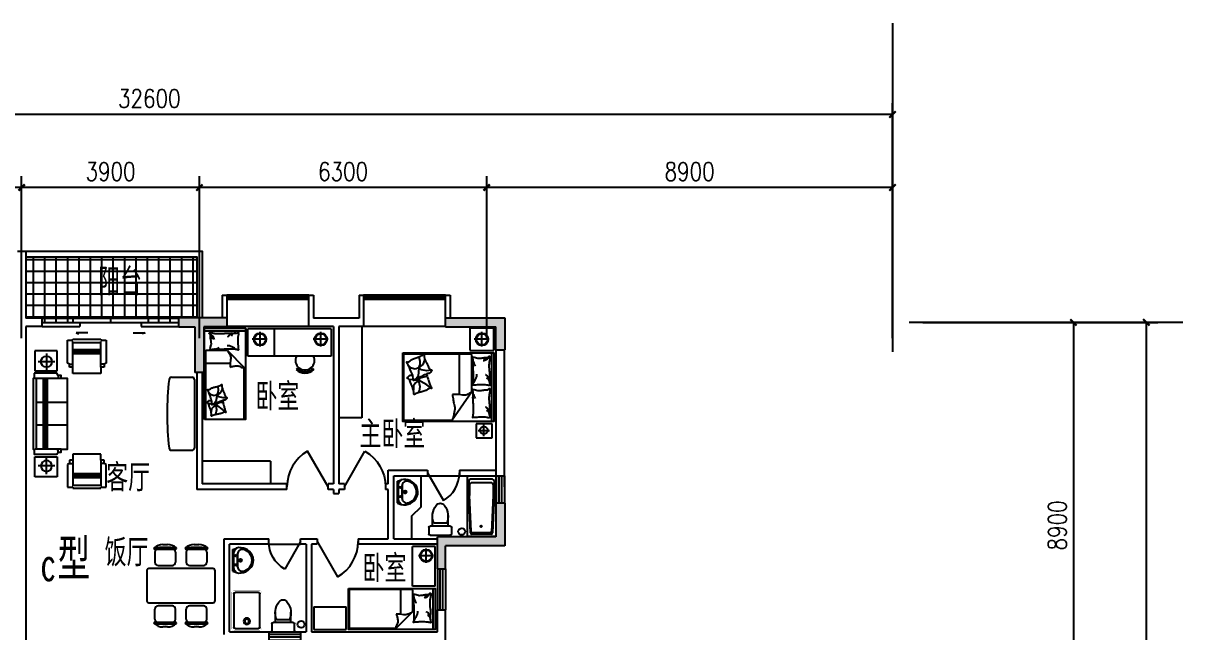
# Model space of a CAD drawing. Header units: millimetres. Extents: x 1386 to 52585, y 719 to 55091.
# Drawn here: x 27154 to 52585, y 41756 to 55091 of the extents above; entities that cross this region are included whole.
import ezdxf
from ezdxf.enums import TextEntityAlignment as Align

# ---------------------------------------------------------------- set-up
doc = ezdxf.new("R2010")
doc.units = ezdxf.units.MM
for name, color, linetype in [('AXIS', 3, 'Continuous'), ('COLUMN', 7, 'Continuous'), ('F', 12, 'Continuous'), ('JG', 6, 'Continuous'), ('K', 2, 'Continuous'), ('PUB_TEXT', 7, 'Continuous'), ('STAIR', 2, 'Continuous'), ('TOILET', 7, 'Continuous'), ('WALL', 4, 'Continuous'), ('WINDOW', 5, 'Continuous'), ('WINDOW_TEXT', 7, 'Continuous')]:
    doc.layers.add(name, color=color, linetype=linetype)
doc.styles.add('_HZTXT', font='txt.shx', dxfattribs={"width": 0.8, "bigfont": 'HZTXT.shx'})
doc.styles.add('_ROMANS', font='ROMANS', dxfattribs={"width": 0.8})
doc.styles.add('DIM_FONT', font='SIMPLEX.shx', dxfattribs={"width": 0.8})
doc.styles.add('SIMPLEX', font='SIMPLEX.SHX')
doc.styles.get("Standard").update_dxf_attribs({"font": 'arial.ttf'})
doc.dimstyles.new('AXIS200', dxfattribs={"dimscale": 2, "dimtxt": 300, "dimasz": 1, "dimexe": 250, "dimexo": 300, "dimgap": 150, "dimtad": 1, "dimdec": 0, "dimzin": 0, "dimdsep": 46, "dimtxsty": 'DIM_FONT', "dimblk": '_DIMX', "dimcen": 0, "dimse1": 1, "dimse2": 1, "dimclrt": 7, "dimadec": 0, "dimazin": 0, "dimtfac": 1, "dimtdec": 0, "dimtix": 1, "dimtmove": 2, "dimatfit": 3, "dimldrblk": '_DIMX', "dimfxl": 1, "dimtolj": 1, "dimtzin": 0, "dimarcsym": 0})

# ---------------------------------------------------------------- blocks, each defined once
blk = doc.blocks.new('_DIMX')
at = {"const_width": 50}
blk.add_lwpolyline([(-70, -70), (70, 70)], dxfattribs=at)
blk = doc.blocks.new('*D78')
at = {"layer": 'AXIS', "color": 0, "lineweight": -2, "transparency": 16777216}
for p, q in [((46885, 48536), (50435, 48536)), ((50185, 48535), (50185, 39637)), ((46885, 39636), (50435, 39636))]:
    blk.add_line(p, q, dxfattribs=at)
at = {"layer": 'DEFPOINTS', "color": 0, "transparency": 16777216}
for p in [(46585, 48536), (46585, 39636), (50185, 39636)]:
    blk.add_point(p, dxfattribs=at)
at = {"layer": 'AXIS', "color": 0, "lineweight": -2, "transparency": 16777216}
for p, rotation in [((50185, 48536), 90), ((50185, 39636), 270)]:
    blk.add_blockref('_DIMX', p, dxfattribs=dict(at, rotation=rotation))
at = {"layer": 'AXIS', "color": 7, "transparency": 16777216, "insert": (49835, 44086), "char_height": 400, "attachment_point": 5, "rotation": 90, "style": 'DIM_FONT'}
blk.add_mtext('\\A1;8900', dxfattribs=at)
blk = doc.blocks.new('*D79')
at = {"layer": 'AXIS', "color": 0, "lineweight": -2, "transparency": 16777216}
for p, q in [((46885, 48536), (52035, 48536)), ((51785, 48535), (51785, 15937)), ((46885, 15936), (52035, 15936))]:
    blk.add_line(p, q, dxfattribs=at)
at = {"layer": 'DEFPOINTS', "color": 0, "transparency": 16777216}
for p in [(46585, 48536), (46585, 15936), (51785, 15936)]:
    blk.add_point(p, dxfattribs=at)
at = {"layer": 'AXIS', "color": 0, "lineweight": -2, "transparency": 16777216}
for p, rotation in [((51785, 48536), 90), ((51785, 15936), 270)]:
    blk.add_blockref('_DIMX', p, dxfattribs=dict(at, rotation=rotation))
at = {"layer": 'AXIS', "color": 7, "transparency": 16777216, "insert": (51435, 32236), "char_height": 400, "attachment_point": 5, "rotation": 90, "style": 'DIM_FONT'}
blk.add_mtext('\\A1;32600', dxfattribs=at)
blk = doc.blocks.new('*D65')
at = {"layer": 'AXIS', "color": 0, "lineweight": -2, "transparency": 16777216}
for p, q in [((27119, 48191), (27119, 51741)), ((31019, 48191), (31019, 51741)), ((31018, 51491), (27120, 51491))]:
    blk.add_line(p, q, dxfattribs=at)
at = {"layer": 'DEFPOINTS', "color": 0, "transparency": 16777216}
for p in [(27119, 51491), (27119, 47891), (31019, 47891)]:
    blk.add_point(p, dxfattribs=at)
at = {"layer": 'AXIS', "color": 0, "lineweight": -2, "transparency": 16777216, "rotation": 180}
blk.add_blockref('_DIMX', (27119, 51491), dxfattribs=at)
at = {"layer": 'AXIS', "color": 0, "lineweight": -2, "transparency": 16777216}
blk.add_blockref('_DIMX', (31019, 51491), dxfattribs=at)
at = {"layer": 'AXIS', "color": 7, "transparency": 16777216, "insert": (29069, 51841), "char_height": 400, "attachment_point": 5, "style": 'DIM_FONT'}
blk.add_mtext('\\A1;3900', dxfattribs=at)
blk = doc.blocks.new('*D66')
at = {"layer": 'AXIS', "color": 0, "lineweight": -2, "transparency": 16777216}
for p, q in [((23219, 48191), (23219, 51741)), ((27119, 48191), (27119, 51741)), ((27118, 51491), (23220, 51491))]:
    blk.add_line(p, q, dxfattribs=at)
at = {"layer": 'DEFPOINTS', "color": 0, "transparency": 16777216}
for p in [(23219, 51491), (23219, 47891), (27119, 47891)]:
    blk.add_point(p, dxfattribs=at)
at = {"layer": 'AXIS', "color": 0, "lineweight": -2, "transparency": 16777216, "rotation": 180}
blk.add_blockref('_DIMX', (23219, 51491), dxfattribs=at)
at = {"layer": 'AXIS', "color": 0, "lineweight": -2, "transparency": 16777216}
blk.add_blockref('_DIMX', (27119, 51491), dxfattribs=at)
at = {"layer": 'AXIS', "color": 7, "transparency": 16777216, "insert": (25169, 51841), "char_height": 400, "attachment_point": 5, "style": 'DIM_FONT'}
blk.add_mtext('\\A1;3900', dxfattribs=at)
blk = doc.blocks.new('*D67')
at = {"layer": 'AXIS', "color": 0, "lineweight": -2, "transparency": 16777216}
for p, q in [((13619, 48191), (13619, 53341)), ((46219, 48191), (46219, 53341)), ((46218, 53091), (13620, 53091))]:
    blk.add_line(p, q, dxfattribs=at)
at = {"layer": 'DEFPOINTS', "color": 0, "transparency": 16777216}
for p in [(13619, 53091), (13619, 47891), (46219, 47891)]:
    blk.add_point(p, dxfattribs=at)
at = {"layer": 'AXIS', "color": 0, "lineweight": -2, "transparency": 16777216, "rotation": 180}
blk.add_blockref('_DIMX', (13619, 53091), dxfattribs=at)
at = {"layer": 'AXIS', "color": 0, "lineweight": -2, "transparency": 16777216}
blk.add_blockref('_DIMX', (46219, 53091), dxfattribs=at)
at = {"layer": 'AXIS', "color": 7, "transparency": 16777216, "insert": (29919, 53441), "char_height": 400, "attachment_point": 5, "style": 'DIM_FONT'}
blk.add_mtext('\\A1;32600', dxfattribs=at)
blk = doc.blocks.new('M_E24TTP')
at = {"layer": 'TOILET', "color": 7}
for p, q in [((-170, 200), (-170, 430)), ((-140, 260), (140, 260)), ((170, 200), (170, 430)), ((-250, 30), (-250, 170)), ((-220, 200), (220, 200)), ((220, 0), (-220, 0)), ((250, 170), (250, 30))]:
    blk.add_line(p, q, dxfattribs=at)
for centre, radius, start, end in [((227, 413), 398, 143.3619, 202.5495), ((0, 590), 110, 33.4509, 146.5491), ((-227, 413), 398, 337.4505, 36.6381), ((-220, 170), 30, 90, 180), ((-220, 30), 30, 180, 270), ((220, 170), 30, 0, 90), ((220, 30), 30, 270, 0)]:
    blk.add_arc(centre, radius, start, end, dxfattribs=at)
at = {"style": 'DIM_FONT', "width": 0.8, "flags": 9}
for tag in ['XSIZE', 'YSIZE']:
    blk.add_attdef(tag, (0, 0), '', height=0.5, dxfattribs=at)
blk = doc.blocks.new('M_E10')
for p, q in [((-740, -70), (-740, -680)), ((-700, -30), (-302, -30)), ((-640, -90), (-640, -660)), ((-600, -50), (-300, -50)), ((-300, -50), (695, -96)), ((-298, -30), (724, -76)), ((730, -136), (730, -614)), ((760, -116), (760, -634)), ((-700, -720), (-302, -720)), ((-600, -700), (-300, -700)), ((695, -654), (-300, -700)), ((685, -654), (-300, -700)), ((724, -674), (-298, -720))]:
    blk.add_line(p, q)
at = {"const_width": 1.5}
for points in [[(-800, 0), (800, 0)], [(-800, -750), (-800, 0)], [(800, 0), (800, -750)], [(800, -750), (-800, -750)]]:
    blk.add_lwpolyline(points, dxfattribs=at)
for radius in [20, 16]:
    blk.add_circle((550, -386), radius)
for centre, start, end in [((-700, -70), 90, 180), ((-600, -90), 90, 180), ((-302, -70), 83.7966, 90), ((690, -136), 0, 83.3675), ((720, -116), 0, 83.7966), ((690, -614), 276.6325, 0), ((720, -634), 276.2034, 0), ((-700, -680), 180, 270), ((-600, -660), 180, 270), ((-302, -680), 270, 276.2034)]:
    blk.add_arc(centre, 40, start, end)
at = {"width": 0.8, "flags": 9}
for tag in ['XSIZE', 'YSIZE']:
    blk.add_attdef(tag, (0, 0), '', height=0.5, dxfattribs=at)
blk = doc.blocks.new('_WBLK')
for p, q in [((-0.5, 0.5), (0.5, 0.5)), ((0.5, 0.167), (-0.5, 0.167)), ((0.5, -0.167), (-0.5, -0.167)), ((-0.5, -0.5), (0.5, -0.5))]:
    blk.add_line(p, q)
at = {"layer": 'WINDOW_TEXT', "style": 'SIMPLEX', "flags": 9}
blk.add_attdef('A', text='', height=1, dxfattribs=at).set_placement((0, 1.5), align=Align.MIDDLE)
blk = doc.blocks.new('_DBLK')
blk.add_line((-0.5, 0), (0, -0.866))
blk.add_arc((-0.5, 0), 1, 300, 0)
at = {"style": 'SIMPLEX', "flags": 9}
blk.add_attdef('A', text='', height=1, dxfattribs=at).set_placement((0, 1.5), align=Align.MIDDLE)
blk = doc.blocks.new('M_E6')
for p, q in [((240, 0), (-240, 0)), ((-237, 0), (239, 0)), ((240, 0), (270, -79)), ((-213, -36), (-271, -91)), ((-240, 0), (-270, -79)), ((-179, -23), (181, -23)), ((141, -105), (-141, -105)), ((-141, -105), (141, -105)), ((217, -37), (274, -95))]:
    blk.add_line(p, q)
for centre, radius in [((-99, -65), 16.3), ((2, -172), 31.6), ((2, -172), 23), ((101, -65), 16.3)]:
    blk.add_circle(centre, radius)
for centre, radius, start, end in [((28, -152), 307, 166.1751, 244.7296), ((-141, -205), 100, 90, 190.5602), ((0, -179), 243, 190.5602, 349.4398), ((-179, -73), 50, 90, 133.181), ((-28, -152), 307, 297.0639, 13.8249), ((141, -205), 100, 349.4398, 90), ((181, -73), 50, 44.5607, 90), ((0, -201), 250, 245.8071, 296.4628), ((28, -152), 307, 266.589, 266.5936)]:
    blk.add_arc(centre, radius, start, end)
at = {"width": 0.8, "flags": 9}
for tag in ['XSIZE', 'YSIZE']:
    blk.add_attdef(tag, (0, 0), '', height=0.5, dxfattribs=at)
blk = doc.blocks.new('M_C25MYD')
for p, q in [((-569, 821), (-109, 821)), ((-389, 921), (-290, 921)), ((117, 821), (577, 821)), ((298, 921), (397, 921)), ((-564, 754), (-564, 529)), ((-114, 754), (-114, 529)), ((122, 754), (122, 529)), ((572, 754), (572, 529)), ((-746, 342), (-746, -308)), ((704, 392), (-696, 392)), ((-497, 461), (-182, 461)), ((190, 461), (505, 461)), ((754, -308), (754, 342)), ((-696, -358), (704, -358)), ((-564, -720), (-564, -495)), ((-182, -427), (-497, -427)), ((-114, -720), (-114, -495)), ((122, -720), (122, -495)), ((505, -427), (190, -427)), ((572, -720), (572, -495)), ((-109, -787), (-569, -787)), ((-290, -887), (-389, -887)), ((577, -787), (117, -787)), ((397, -887), (298, -887))]:
    blk.add_line(p, q)
for centre, radius, start, end in [((-579, 837), 10, 130.7265, 202.67), ((-569, 841), 20, 202.67, 270), ((-379, 606), 316, 91.7651, 130.7265), ((-339, -1857), 2713, 84.8023, 95.1977), ((-497, 754), 67.5, 90, 180), ((-300, 606), 316, 49.2735, 88.2349), ((-182, 754), 67.5, 0, 90), ((-109, 841), 20, 270, 337.33), ((-100, 837), 10, 337.33, 49.2735), ((108, 837), 10, 130.7265, 202.67), ((117, 841), 20, 202.67, 270), ((307, 606), 316, 91.7651, 130.7265), ((347, -1857), 2713, 84.8023, 95.1977), ((190, 754), 67.5, 90, 180), ((387, 606), 316, 49.2735, 88.2349), ((505, 754), 67.5, 0, 90), ((577, 841), 20, 270, 337.33), ((587, 837), 10, 337.33, 49.2735), ((-497, 529), 67.5, 180, 270), ((-182, 529), 67.5, 270, 0), ((190, 529), 67.5, 180, 270), ((505, 529), 67.5, 270, 0), ((-696, 342), 50, 90, 180), ((704, 342), 50, 0, 90), ((-696, -308), 50, 180, 270), ((-497, -495), 67.5, 90, 180), ((-182, -495), 67.5, 0, 90), ((190, -495), 67.5, 90, 180), ((505, -495), 67.5, 0, 90), ((704, -308), 50, 270, 0), ((-497, -720), 67.5, 180, 270), ((-182, -720), 67.5, 270, 0), ((190, -720), 67.5, 180, 270), ((505, -720), 67.5, 270, 0), ((-579, -803), 10, 157.33, 229.2735), ((-569, -807), 20, 90, 157.33), ((-379, -572), 316, 229.2735, 268.2349), ((-339, 1890), 2713, 264.8023, 275.1977), ((-300, -572), 316, 271.7651, 310.7265), ((-109, -807), 20, 22.67, 90), ((-100, -803), 10, 310.7265, 22.67), ((108, -803), 10, 157.33, 229.2735), ((117, -807), 20, 90, 157.33), ((307, -572), 316, 229.2735, 268.2349), ((347, 1890), 2713, 264.8023, 275.1977), ((387, -572), 316, 271.7651, 310.7265), ((577, -807), 20, 22.67, 90), ((587, -803), 10, 310.7265, 22.67)]:
    blk.add_arc(centre, radius, start, end)
at = {"width": 0.8, "flags": 9}
for tag in ['XSIZE', 'YSIZE']:
    blk.add_attdef(tag, (0, 0), '', height=0.5, dxfattribs=at)
blk = doc.blocks.new('M_E3')
for p, q in [((-275, -410), (-275, -50)), ((-255, -30), (255, -30)), ((275, -50), (275, -410)), ((255, -430), (-255, -430))]:
    blk.add_line(p, q)
at = {"const_width": 1.5}
for points in [[(-275, 0, 0.414214), (-305, -30, 0.414214)], [(305, -30, 0.414214), (275, 0, 0.414214)], [(-305, -430, 0.414214), (-275, -460, 0.414214)], [(275, -460, 0.414214), (305, -430, 0.414214)]]:
    blk.add_lwpolyline(points, format="xyb", dxfattribs=at)
for points in [[(-275, 0), (275, 0)], [(-305, -430), (-305, -30)], [(305, -30), (305, -430)], [(275, -460), (-275, -460)]]:
    blk.add_lwpolyline(points, dxfattribs=at)
for radius in [50, 32.5]:
    blk.add_circle((165, -230), radius)
for centre, start, end in [((-255, -50), 90, 180), ((255, -50), 0, 90), ((-255, -410), 180, 270), ((255, -410), 270, 0)]:
    blk.add_arc(centre, 20, start, end)
at = {"width": 0.8, "flags": 9}
for tag in ['XSIZE', 'YSIZE']:
    blk.add_attdef(tag, (0, 0), '', height=0.5, dxfattribs=at)
blk = doc.blocks.new('BED-MAID')
at = {"layer": 'JG'}
for p, q in [((-52, 0), (-52, -900)), ((-1888, -46), (-1888, -852)), ((-509, -26), (-1868, -26)), ((-761, -46), (-761, -564)), ((-489, -503), (-489, -46)), ((-489, -503), (-858, -872)), ((-1868, -872), (-858, -872))]:
    blk.add_line(p, q, dxfattribs=at)
blk.add_lwpolyline([(-1900, 0), (0, 0), (0, -900), (-1900, -900)], close=True, dxfattribs=at)
for points in [[(-134, -135, -0.263368), (-115, -107, -0.494818), (-96, -116, -0.049225), (-94, -134, -0.036831), (-96, -158, -0.031893), (-104, -196, 0.035782), (-111, -230, 0.032941), (-117, -319, 0.026564), (-111, -430, 0.017905), (-106, -468, -0.033397), (-104, -488, -0.03204), (-104, -525, 0.018442), (-107, -590, 0.010837), (-107, -654, 0.014624), (-104, -702, 0.111249), (-96, -725, -0.153708), (-92, -742, -0.076444), (-94, -749, -0.215512), (-96, -751, -0.585858), (-99, -748, 0.363489), (-102, -744, 0.191716), (-113, -743, -0.129675), (-130, -745, -0.01735), (-147, -742, 0.019326), (-162, -740, 0.018818), (-230, -733, 0.021828), (-289, -732, 0.006204), (-323, -734, 0.001963), (-430, -740, 0.028341), (-466, -744, -0.117014), (-475, -744, -0.36606), (-476, -742, -0.03973), (-473, -728, -0.048309), (-468, -715, 0.062981), (-464, -704, 0.04058), (-461, -681, 0.014345), (-458, -614, 0.005484), (-459, -488, 0.007153), (-462, -392, 0.008762), (-465, -350, -0.008153), (-468, -304, -0.06251), (-463, -247, 0.078669), (-461, -201, 0.047825), (-466, -179, -0.034494), (-473, -148, -0.023571), (-476, -123, -0.510228), (-475, -122), (-445, -129), (-363, -150, 0.073041), (-343, -152, 0.023305), (-282, -146, 0.018299), (-259, -142, -0.01097), (-221, -135, -0.042281), (-187, -132, -0.027201), (-133, -135)], [(-460, -225, 0.009729), (-451, -253, 0.009729), (-441, -280, 0.007971), (-432, -301, 0.007971), (-423, -323)], [(-134, -135, -0.077379), (-159, -170, -0.077379), (-194, -195, -0.047525), (-218, -205, -0.047525), (-244, -210)], [(-150, -133, -0.05369), (-163, -148, -0.070312), (-175, -156, -0.015448), (-183, -159, -0.013244), (-194, -163, -0.082127), (-212, -166, -0.064164), (-235, -163)], [(-489, -503, -0.085272), (-599, -566, -0.124044), (-686, -575), (-782, -562), (-854, -563)], [(-462, -695, 0.016108), (-436, -656, 0.024599), (-421, -629, 0.009477), (-397, -580, 0.015937), (-385, -550, 0.072521), (-381, -534, 0.033339), (-381, -498)], [(-854, -563, -0.027362), (-838, -602, -0.040834), (-830, -629, -0.038441), (-821, -717, -0.076528), (-826, -761, -0.103649), (-840, -788, 0.093398), (-857, -818, 0.072727), (-861, -841, 0.052315), (-858, -872)], [(-107, -609, 0.027842), (-118, -585, 0.048685), (-126, -573, 0.023666), (-150, -545, 0.031223), (-171, -526, 0.046801), (-179, -521, 0.023191), (-196, -513)], [(-102, -691, 0.088153), (-105, -656, 0.088153), (-120, -625, 0.077547), (-142, -604, 0.077547), (-169, -590)]]:
    blk.add_lwpolyline(points, format="xyb", dxfattribs=at)
for centre, start, end in [((-1868, -46), 90, 180), ((-741, -46), 90, 180), ((-509, -46), 360, 90), ((-1868, -852), 180, 270)]:
    blk.add_arc(centre, 20, start, end, dxfattribs=at)
at = {"layer": 'JG', "style": 'DIM_FONT', "width": 0.8, "flags": 9}
for tag in ['YSIZE', 'XSIZE']:
    blk.add_attdef(tag, (0, 0), '', height=0.5, rotation=270, dxfattribs=at)
blk = doc.blocks.new('*D89')
at = {"layer": 'AXIS', "color": 0, "lineweight": -2, "transparency": 16777216}
for p, q in [((37319, 48191), (37319, 51741)), ((46219, 48191), (46219, 51741)), ((46218, 51491), (37320, 51491))]:
    blk.add_line(p, q, dxfattribs=at)
at = {"layer": 'DEFPOINTS', "color": 0, "transparency": 16777216}
for p in [(37319, 51491), (37319, 47891), (46219, 47891)]:
    blk.add_point(p, dxfattribs=at)
at = {"layer": 'AXIS', "color": 0, "lineweight": -2, "transparency": 16777216, "rotation": 180}
blk.add_blockref('_DIMX', (37319, 51491), dxfattribs=at)
at = {"layer": 'AXIS', "color": 0, "lineweight": -2, "transparency": 16777216}
blk.add_blockref('_DIMX', (46219, 51491), dxfattribs=at)
at = {"layer": 'AXIS', "color": 7, "transparency": 16777216, "insert": (41769, 51841), "char_height": 400, "attachment_point": 5, "style": 'DIM_FONT'}
blk.add_mtext('\\A1;8900', dxfattribs=at)
blk = doc.blocks.new('*D90')
at = {"layer": 'AXIS', "color": 0, "lineweight": -2, "transparency": 16777216}
for p, q in [((31019, 48191), (31019, 51741)), ((37319, 48191), (37319, 51741)), ((37318, 51491), (31020, 51491))]:
    blk.add_line(p, q, dxfattribs=at)
at = {"layer": 'DEFPOINTS', "color": 0, "transparency": 16777216}
for p in [(31019, 51491), (31019, 47891), (37319, 47891)]:
    blk.add_point(p, dxfattribs=at)
at = {"layer": 'AXIS', "color": 0, "lineweight": -2, "transparency": 16777216, "rotation": 180}
blk.add_blockref('_DIMX', (31019, 51491), dxfattribs=at)
at = {"layer": 'AXIS', "color": 0, "lineweight": -2, "transparency": 16777216}
blk.add_blockref('_DIMX', (37319, 51491), dxfattribs=at)
at = {"layer": 'AXIS', "color": 7, "transparency": 16777216, "insert": (34169, 51841), "char_height": 400, "attachment_point": 5, "style": 'DIM_FONT'}
blk.add_mtext('\\A1;6300', dxfattribs=at)
blk = doc.blocks.new('-TD')
at = {"color": 0}
for p, q in [((-90, 0), (90, 0)), ((0, -90), (0, 90))]:
    blk.add_line(p, q, dxfattribs=at)
blk.add_circle((0, 0), 60)
blk = doc.blocks.new('-CG')
at = {"layer": 'F'}
for p, q in [((322, 351), (-172, 351)), ((-172, 351), (-172, -87)), ((322, -87), (322, 351)), ((-172, -87), (322, -87))]:
    blk.add_line(p, q, dxfattribs=at)
at = {"layer": 'F', "xscale": 2, "yscale": 2, "zscale": 2}
blk.add_blockref('-TD', (65, 149), dxfattribs=at)
blk = doc.blocks.new('SOFA-01')
at = {"layer": 'JG'}
for p, q in [((895, -14), (895, 9)), ((895, 9), (1513, 9)), ((1513, 9), (1513, -14)), ((782, -14), (895, -14)), ((782, -514), (782, -14)), ((895, -514), (895, -37)), ((895, -59), (1513, -59)), ((1513, -219), (895, -219)), ((1513, -14), (1627, -14)), ((1513, -514), (1513, -37)), ((1627, -14), (1627, -514)), ((1513, -264), (895, -264)), ((1513, -310), (895, -310)), ((827, -537), (782, -514)), ((827, -537), (873, -537)), ((827, -605), (827, -537)), ((895, -605), (827, -605)), ((873, -537), (895, -514)), ((895, -605), (895, -514)), ((895, -742), (895, -605)), ((1513, -742), (895, -742)), ((1513, -605), (1513, -514)), ((1536, -537), (1513, -514)), ((1513, -605), (1513, -742)), ((1581, -605), (1513, -605)), ((1581, -537), (1536, -537)), ((1627, -514), (1581, -537)), ((1581, -537), (1581, -605)), ((549, -850), (71, -850)), ((94, -850), (94, -2397)), ((253, -2397), (253, -850)), ((299, -2397), (299, -850)), ((344, -2397), (344, -850)), ((572, -828), (549, -850)), ((640, -850), (549, -850)), ((572, -782), (572, -828)), ((777, -1374), (94, -1374)), ((777, -1874), (94, -1874)), ((549, -2397), (71, -2397)), ((572, -2420), (549, -2397)), ((640, -2397), (549, -2397)), ((572, -2466), (572, -2420)), ((895, -2506), (895, -2642)), ((1513, -2506), (895, -2506)), ((1513, -2642), (1513, -2506)), ((827, -2711), (782, -2733)), ((782, -2733), (782, -3234)), ((827, -2642), (827, -2711)), ((895, -2642), (827, -2642)), ((827, -2711), (873, -2711)), ((873, -2711), (895, -2733)), ((895, -2642), (895, -2733)), ((895, -2733), (895, -3211)), ((1513, -2642), (1513, -2733)), ((1581, -2642), (1513, -2642)), ((1536, -2711), (1513, -2733)), ((1513, -2733), (1513, -3211)), ((1581, -2711), (1536, -2711)), ((1581, -2711), (1581, -2642)), ((1627, -2733), (1581, -2711)), ((1627, -3234), (1627, -2733)), ((1513, -2938), (895, -2938)), ((1513, -2984), (895, -2984)), ((1513, -3029), (895, -3029)), ((782, -3234), (895, -3234)), ((895, -3188), (1513, -3188)), ((895, -3234), (895, -3257)), ((895, -3257), (1513, -3257)), ((1513, -3257), (1513, -3234)), ((1513, -3234), (1627, -3234))]:
    blk.add_line(p, q, dxfattribs=at)
blk.add_lwpolyline([(49, -737), (49, -850), (26, -850), (26, -2397), (49, -2397), (49, -2511), (549, -2511), (572, -2466), (640, -2466), (640, -2397), (777, -2397), (777, -850), (640, -850), (640, -782), (572, -782), (549, -737)], close=True, dxfattribs=at)
at = {"layer": 'JG', "extrusion": (0, 0, -1), "xscale": -1, "zscale": -1, "rotation": 180}
blk.add_blockref('-CG', (-384, -333), dxfattribs=at)
at = {"layer": 'JG', "extrusion": (0, 0, -1), "zscale": -1}
blk.add_blockref('-CG', (-384, -2915), dxfattribs=at)
blk = doc.blocks.new('_B1HAF')
for p, q in [((-0.275, 0.5), (0.275, 0.5)), ((-0.275, 0.5), (-0.275, 0)), ((0, 0.5), (0, 0)), ((0.275, 0.5), (0.275, 0)), ((-0.5, 0), (0.5, 0)), ((-0.225, 0), (-0.225, -0.5)), ((0.225, 0), (0.225, -0.5)), ((-0.5, -0.5), (-0.225, -0.5)), ((0.225, -0.5), (0.5, -0.5)), ((-0.2522, -1.2642), (-0.2314, -1.3786)), ((-0.1667, -1.2642), (-0.2522, -1.2642)), ((0.1667, -1.2642), (0.2522, -1.2642)), ((0.2522, -1.2642), (0.2314, -1.3786))]:
    blk.add_line(p, q)
blk = doc.blocks.new('DESK-LR')
at = {"layer": 'JG'}
for p, q in [((-227, 0), (227, 0)), ((277, -50), (277, -1550)), ((-227, -1600), (227, -1600))]:
    blk.add_line(p, q, dxfattribs=at)
for centre, radius, start, end in [((227, -50), 50, 0, 90), ((5951, -800), 6273, 173.09, 186.91), ((-227, -50), 50, 90, 174.535), ((-227, -1550), 50, 185.465, 270), ((227, -1550), 50, 270, 0)]:
    blk.add_arc(centre, radius, start, end, dxfattribs=at)
blk = doc.blocks.new('M_C55HKH')
for p, q in [((0, -52), (900, -52)), ((26, -509), (26, -1968)), ((503, -489), (46, -489)), ((503, -489), (872, -858)), ((46, -761), (564, -761)), ((872, -1968), (872, -858)), ((299, -1273), (295, -1270)), ((146, -1456), (100, -1409)), ((211, -1478), (146, -1456)), ((278, -1459), (211, -1478)), ((278, -1459), (251, -1606)), ((278, -1459), (305, -1407)), ((278, -1459), (357, -1410)), ((317, -1498), (278, -1459)), ((307, -1352), (299, -1273)), ((305, -1407), (307, -1352)), ((412, -1527), (317, -1498)), ((357, -1410), (393, -1337)), ((393, -1337), (392, -1318)), ((495, -1523), (412, -1527)), ((163, -1664), (89, -1649)), ((154, -1766), (147, -1841)), ((196, -1718), (154, -1766)), ((249, -1682), (175, -1667)), ((249, -1682), (196, -1718)), ((219, -1643), (211, -1652)), ((251, -1606), (219, -1643)), ((249, -1682), (286, -1639)), ((249, -1682), (266, -1787)), ((292, -1700), (249, -1682)), ((286, -1639), (333, -1628)), ((391, -1769), (292, -1700)), ((333, -1628), (405, -1618)), ((469, -1839), (391, -1769)), ((46, -1988), (852, -1988)), ((266, -1787), (243, -1892))]:
    blk.add_line(p, q)
blk.add_lwpolyline([(0, -2000), (0, 0), (900, 0), (900, -2000)], close=True)
for points in [[(135, -134, -0.263368), (107, -115, -0.494818), (116, -96, -0.049225), (134, -94, -0.036831), (158, -96, -0.031893), (196, -104, 0.035782), (230, -111, 0.032941), (319, -117, 0.026564), (430, -111, 0.017905), (468, -106, -0.033397), (488, -104, -0.03204), (525, -104, 0.018442), (590, -107, 0.010837), (654, -107, 0.014624), (702, -104, 0.111249), (725, -96, -0.153708), (742, -92, -0.076444), (749, -94, -0.215512), (751, -96, -0.585858), (748, -99, 0.363489), (744, -102, 0.191716), (743, -113, -0.129675), (745, -130, -0.01735), (742, -147, 0.019326), (740, -162, 0.018818), (733, -230, 0.021828), (732, -289, 0.006204), (734, -323, 0.001963), (740, -430, 0.028341), (744, -466, -0.117014), (744, -475, -0.36606), (742, -476, -0.03973), (728, -473, -0.048309), (715, -468, 0.062981), (704, -464, 0.04058), (681, -461, 0.014345), (614, -458, 0.005484), (488, -459, 0.007153), (392, -462, 0.008762), (350, -465, -0.008153), (304, -468, -0.06251), (247, -463, 0.078669), (201, -461, 0.047825), (179, -466, -0.034494), (148, -473, -0.023571), (123, -476, -0.510228), (122, -475), (129, -445), (150, -363, 0.073041), (152, -343, 0.023305), (146, -282, 0.018299), (142, -259, -0.01097), (135, -221, -0.042281), (132, -187, -0.027201), (135, -133)], [(133, -150, -0.05369), (148, -163, -0.070312), (156, -175, -0.015448), (159, -183, -0.013244), (163, -194, -0.082127), (166, -212, -0.064164), (163, -235)], [(135, -134, -0.077379), (170, -159, -0.077379), (195, -194, -0.047525), (205, -218, -0.047525), (210, -244)], [(609, -107, 0.027842), (585, -118, 0.048685), (573, -126, 0.023666), (545, -150, 0.031223), (526, -171, 0.046801), (521, -179, 0.023191), (513, -196)], [(691, -102, 0.088153), (656, -105, 0.088153), (625, -120, 0.077547), (604, -142, 0.077547), (590, -169)], [(225, -460, 0.009729), (253, -451, 0.009729), (280, -441, 0.007971), (301, -432, 0.007971), (323, -423)], [(695, -462, 0.016108), (656, -436, 0.024599), (629, -421, 0.009477), (580, -397, 0.015937), (550, -385, 0.072521), (534, -381, 0.033339), (498, -381)], [(503, -489, -0.085272), (566, -599, -0.124044), (575, -686), (562, -782), (563, -854)], [(563, -854, -0.027362), (602, -838, -0.040834), (629, -830, -0.038441), (717, -821, -0.076528), (761, -826, -0.103649), (788, -840, 0.093398), (818, -857, 0.072727), (841, -861, 0.052315), (872, -858)], [(400, -1581, 0.025626), (402, -1591, 0.0108), (426, -1697, 0.00456), (445, -1769, 0.01125), (454, -1797, 0.069394), (462, -1813, -0.079756), (468, -1827, -0.106399), (469, -1839, -0.328642), (466, -1842, -0.299547), (461, -1840, 0.189917), (454, -1835, 0.033518), (446, -1833, 0.075627), (442, -1833, 0.053489), (436, -1835, 0.017838), (418, -1843, 0.038394), (397, -1855, -0.059529), (384, -1862, -0.035943), (362, -1869, -0.011245), (291, -1884, -0.006203), (259, -1889, 0.010783), (241, -1893, 0.019485), (230, -1895, 0.005062), (188, -1908, 0.101392), (167, -1919, -0.223768), (156, -1922, -0.25558), (153, -1920, -0.081563), (150, -1907, -0.071805), (151, -1893, 0.069985), (152, -1879, 0.03546), (145, -1831, 0.029432), (130, -1774, 0.001554), (121, -1746, -0.00152), (112, -1718, -0.004735), (102, -1689, 0.00382), (91, -1653, 0.296001), (66, -1634, -0.649774), (61, -1616, -0.02319), (65, -1613, 0.0288), (68, -1610, 0.005727), (73, -1605, -0.004358), (80, -1599, -0.027528), (94, -1586, -0.046214), (104, -1580, -0.194121), (117, -1579, 0.133719), (137, -1580, 0.005779), (155, -1575, 0.008882)]]:
    blk.add_lwpolyline(points, format="xyb")
blk.add_lwpolyline([(345, -1251, 0.101392), (366, -1238, -0.223768), (377, -1234, -0.25558), (380, -1236, -0.081563), (384, -1249, -0.071805), (384, -1263, 0.069985), (384, -1277, 0.03546), (394, -1324, 0.029432), (414, -1380, 0.001554), (425, -1407, -0.00152), (437, -1434, -0.004735), (448, -1462, 0.00382), (462, -1497, 0.296001), (488, -1515, -0.649774), (495, -1532, -0.02319), (491, -1536, 0.0288), (488, -1539, 0.005727), (484, -1544, -0.004358), (478, -1551, -0.027528), (464, -1564, -0.046214), (455, -1571, -0.194121), (442, -1573, 0.133719), (422, -1574, 0.011505), (387, -1586, 0.008882), (343, -1604, 0.012426), (286, -1629, -0.033612), (264, -1637), (218, -1652), (182, -1663, 0.224341), (170, -1674, -0.722772), (163, -1673, -0.103513), (163, -1670, 0.053465), (163, -1664, 0.030109), (161, -1646, -0.031436), (159, -1628, -0.05324), (160, -1616, 0.05518), (161, -1604, 0.056271), (157, -1583, 0.0108), (124, -1480, 0.00456), (100, -1409, 0.01125), (89, -1381, 0.069394), (80, -1366, -0.079756), (73, -1353, -0.106399), (71, -1341, -0.328642), (74, -1338, -0.299547), (79, -1340, 0.189917), (86, -1344, 0.033518), (94, -1345, 0.075627), (98, -1345, 0.053489), (104, -1343, 0.017838), (122, -1333, 0.038394), (141, -1319, -0.059529), (154, -1311, -0.035943), (175, -1303, -0.011245), (245, -1283, -0.006203), (276, -1275, 0.010783), (295, -1270, 0.019485), (305, -1266, 0.005062)], format="xyb", close=True)
for centre, start, end in [((46, -509), 90, 180), ((46, -741), 180, 270), ((46, -1968), 180, 270), ((852, -1968), 270, 0)]:
    blk.add_arc(centre, 20, start, end)
at = {"style": 'DIM_FONT', "width": 0.8, "flags": 9}
for tag in ['XSIZE', 'YSIZE']:
    blk.add_attdef(tag, (0, 0), '', height=0.5, dxfattribs=at)
blk = doc.blocks.new('M_C54TQD')
for p, q in [((0, -52), (1500, -52)), ((26, -509), (26, -1968)), ((853, -489), (46, -489)), ((853, -489), (1472, -916)), ((46, -761), (915, -761)), ((1472, -1968), (1472, -916)), ((161, -1514), (137, -1518)), ((255, -1552), (161, -1514)), ((395, -1471), (369, -1593)), ((381, -1368), (395, -1471)), ((528, -1559), (509, -1470)), ((698, -1472), (623, -1603)), ((778, -1368), (698, -1472)), ((90, -1638), (87, -1645)), ((188, -1621), (90, -1638)), ((257, -1618), (188, -1621)), ((324, -1645), (255, -1552)), ((324, -1645), (257, -1618)), ((369, -1593), (324, -1645)), ((324, -1645), (510, -1664)), ((324, -1645), (355, -1728)), ((355, -1728), (335, -1810)), ((510, -1664), (560, -1700)), ((548, -1617), (528, -1559)), ((605, -1658), (548, -1617)), ((560, -1700), (572, -1709)), ((592, -1767), (580, -1861)), ((605, -1658), (594, -1752)), ((623, -1603), (605, -1658)), ((605, -1658), (734, -1626)), ((605, -1658), (655, -1721)), ((655, -1721), (720, -1769)), ((720, -1769), (813, -1769)), ((734, -1626), (837, -1640)), ((837, -1640), (873, -1660)), ((46, -1988), (1452, -1988)), ((335, -1810), (281, -1873))]:
    blk.add_line(p, q)
blk.add_lwpolyline([(0, -2000), (0, 0), (1500, 0), (1500, -2000)], close=True)
for points in [[(101, -127, -0.263368), (73, -108, -0.494818), (82, -89, -0.049225), (100, -88, -0.036831), (124, -89, -0.031893), (161, -97, 0.035782), (195, -104, 0.032941), (285, -110, 0.026564), (396, -104, 0.017905), (434, -99, -0.033397), (454, -97, -0.03204), (491, -97, 0.018442), (555, -101, 0.010837), (620, -100, 0.014624), (668, -97, 0.111249), (691, -89, -0.153708), (708, -86, -0.076444), (715, -87, -0.215512), (717, -89, -0.585858), (714, -92, 0.363489), (709, -95, 0.191716), (709, -106, -0.129675), (711, -123, -0.01735), (708, -140, 0.019326), (706, -155, 0.018818), (699, -223, 0.021828), (698, -283, 0.006204), (700, -316, 0.001963), (706, -423, 0.028341), (710, -459, -0.117014), (709, -468, -0.36606), (708, -469, -0.03973), (694, -466, -0.048309), (681, -461, 0.062981), (670, -457, 0.04058), (647, -454, 0.014345), (580, -451, 0.005484), (454, -452, 0.007153), (358, -455, 0.008762), (316, -458, -0.008153), (270, -461, -0.06251), (213, -456, 0.078669), (167, -454, 0.047825), (145, -459, -0.034494), (114, -466, -0.023571), (89, -469, -0.510228), (88, -468), (95, -438), (116, -356, 0.073041), (118, -336, 0.023305), (112, -275, 0.018299), (108, -252, -0.01097), (101, -214, -0.042281), (98, -180, -0.027201), (101, -126)], [(99, -143, -0.05369), (114, -156, -0.070312), (122, -168, -0.015448), (125, -177, -0.013244), (129, -187, -0.082127), (132, -205, -0.064164), (129, -228)], [(101, -127, -0.077379), (136, -152, -0.077379), (161, -187, -0.047525), (171, -211, -0.047525), (176, -238)], [(575, -101, 0.027842), (551, -111, 0.048685), (539, -119, 0.023666), (511, -144, 0.031223), (492, -164, 0.046801), (486, -172, 0.023191), (478, -189)], [(657, -95, 0.088153), (622, -98, 0.088153), (591, -114, 0.077547), (569, -135, 0.077547), (555, -162)], [(810, -127, -0.263368), (782, -108, -0.494818), (791, -89, -0.049225), (809, -88, -0.036831), (833, -89, -0.031893), (871, -97, 0.035782), (905, -104, 0.032941), (994, -110, 0.026564), (1106, -104, 0.017905), (1143, -99, -0.033397), (1163, -97, -0.03204), (1200, -97, 0.018442), (1265, -101, 0.010837), (1329, -100, 0.014624), (1377, -97, 0.111249), (1400, -89, -0.153708), (1417, -86, -0.076444), (1424, -87, -0.215512), (1426, -89, -0.585858), (1423, -92, 0.363489), (1419, -95, 0.191716), (1419, -106, -0.129675), (1421, -123, -0.01735), (1418, -140, 0.019326), (1415, -155, 0.018818), (1408, -223, 0.021828), (1407, -283, 0.006204), (1409, -316, 0.001963), (1415, -423, 0.028341), (1419, -459, -0.117014), (1419, -468, -0.36606), (1417, -469, -0.03973), (1404, -466, -0.048309), (1390, -461, 0.062981), (1379, -457, 0.04058), (1356, -454, 0.014345), (1289, -451, 0.005484), (1164, -452, 0.007153), (1067, -455, 0.008762), (1025, -458, -0.008153), (979, -461, -0.06251), (922, -456, 0.078669), (877, -454, 0.047825), (854, -459, -0.034494), (823, -466, -0.023571), (798, -469, -0.510228), (797, -468), (805, -438), (825, -356, 0.073041), (827, -336, 0.023305), (821, -275, 0.018299), (817, -252, -0.01097), (810, -214, -0.042281), (807, -180, -0.027201), (810, -126)], [(1284, -101, 0.027842), (1260, -111, 0.048685), (1248, -119, 0.023666), (1220, -144, 0.031223), (1201, -164, 0.046801), (1196, -172, 0.023191), (1188, -189)], [(1366, -95, 0.088153), (1332, -98, 0.088153), (1300, -114, 0.077547), (1279, -135, 0.077547), (1265, -162)], [(191, -454, 0.009729), (219, -445, 0.009729), (246, -435, 0.007971), (267, -426, 0.007971), (289, -416)], [(661, -455, 0.016108), (622, -429, 0.024599), (595, -414, 0.009477), (546, -391, 0.015937), (516, -378, 0.072521), (500, -375, 0.033339), (463, -375)], [(853, -489, -0.085272), (917, -599, -0.124044), (926, -686), (912, -782), (914, -912)], [(901, -454, 0.009729), (928, -445, 0.009729), (955, -435, 0.007971), (977, -426, 0.007971), (998, -416)], [(914, -912, 0.007867), (1032, -894, 0.009508), (1128, -876, 0.006616), (1193, -862, -0.023828), (1212, -858, -0.080713), (1230, -859, -0.009591), (1383, -891, -0.013133), (1416, -899, -0.007859), (1472, -916)], [(464, -1480, 0.025626), (476, -1478, 0.0108), (605, -1436, 0.00456), (692, -1405, 0.01125), (727, -1391, 0.069394), (746, -1380, -0.079756), (763, -1371, -0.106399), (778, -1368, -0.328642), (782, -1372, -0.299547), (779, -1378, 0.189917), (774, -1387, 0.033518), (773, -1397, 0.075627), (773, -1402, 0.053489), (776, -1410, 0.017838), (788, -1432, 0.038394), (805, -1456, -0.059529), (816, -1472, -0.035943), (826, -1498, -0.011245), (852, -1585, -0.006203), (862, -1624, 0.010783), (868, -1647, 0.019485), (873, -1660, 0.005062), (892, -1710, 0.101392), (909, -1736, -0.223768), (914, -1749, -0.25558), (911, -1754, -0.081563), (895, -1759, -0.071805), (878, -1759, 0.069985), (861, -1759, 0.03546), (801, -1772, 0.029432), (732, -1797, 0.001554), (699, -1811, -0.00152), (665, -1826, -0.004735), (629, -1840, 0.00382), (586, -1859, 0.296001), (564, -1891, -0.649774), (542, -1900, -0.02319), (538, -1895, 0.0288), (534, -1892, 0.005727), (527, -1886, -0.004358), (519, -1878, -0.027528), (502, -1861, -0.046214), (493, -1850, -0.194121), (490, -1833, 0.133719), (489, -1809, 0.005779), (482, -1787, 0.008882)]]:
    blk.add_lwpolyline(points, format="xyb")
blk.add_lwpolyline([(58, -1583, 0.101392), (40, -1559, -0.223768), (34, -1546, -0.25558), (36, -1541, -0.081563), (52, -1535, -0.071805), (69, -1534, 0.069985), (86, -1532, 0.03546), (145, -1515, 0.029432), (211, -1485, 0.001554), (244, -1468, -0.00152), (276, -1451, -0.004735), (311, -1433, 0.00382), (353, -1412, 0.296001), (372, -1378, -0.649774), (393, -1367, -0.02319), (398, -1372, 0.0288), (402, -1375, 0.005727), (409, -1380, -0.004358), (418, -1387, -0.027528), (436, -1403, -0.046214), (445, -1414, -0.194121), (450, -1430, 0.133719), (453, -1454, 0.011505), (471, -1496, 0.008882), (497, -1550, 0.012426), (535, -1618, -0.033612), (547, -1644), (570, -1701), (588, -1744, 0.224341), (603, -1757, -0.722772), (603, -1766, -0.103513), (599, -1767, 0.053465), (592, -1767, 0.030109), (569, -1772, -0.031436), (547, -1776, -0.05324), (532, -1776, 0.05518), (517, -1777, 0.056271), (492, -1783, 0.0108), (366, -1835, 0.00456), (281, -1873, 0.01125), (247, -1889, 0.069394), (229, -1902, -0.079756), (213, -1912, -0.106399), (199, -1915, -0.328642), (195, -1912, -0.299547), (196, -1906, 0.189917), (201, -1896, 0.033518), (202, -1886, 0.075627), (201, -1882, 0.053489), (197, -1874, 0.017838), (184, -1853, 0.038394), (165, -1830, -0.059529), (153, -1815, -0.035943), (140, -1790, -0.011245), (108, -1705, -0.006203), (95, -1667, 0.010783), (87, -1645, 0.019485), (82, -1632, 0.005062)], format="xyb", close=True)
for centre, start, end in [((46, -509), 90, 180), ((46, -741), 180, 270), ((46, -1968), 180, 270), ((1452, -1968), 270, 0)]:
    blk.add_arc(centre, 20, start, end)
at = {"style": 'DIM_FONT', "width": 0.8, "flags": 9}
for tag in ['XSIZE', 'YSIZE']:
    blk.add_attdef(tag, (0, 0), '', height=0.5, dxfattribs=at)

msp = doc.modelspace()

# ---------------------------------------------------------------- hatches: boundary and pattern name
at = {"layer": 'COLUMN'}
for points in [[(31118.4, 47435.7), (31118.4, 48435.7), (31618.4, 48435.7), (31618.4, 48635.7), (30568.4, 48635.7), (30568.4, 48435.7), (30918.4, 48435.7), (30918.4, 47435.7)], [(37718.9, 47935.7), (37718.9, 48635.7), (36418.9, 48635.7), (36418.9, 48435.7), (37518.9, 48435.7), (37518.9, 47935.7)], [(37518.9, 43835.7), (36238.9, 43835.7), (36238.9, 43135.7), (36418.9, 43135.7), (36418.9, 43635.7), (37718.9, 43635.7), (37718.9, 44575.7), (37518.9, 44575.7)]]:
    msp.add_hatch(color=256, dxfattribs=at).paths.add_polyline_path(points)
at = {"layer": 'JG'}
h = msp.add_hatch(dxfattribs=at)
h.set_pattern_fill('NET', color=256, scale=2000, style=0)
h.set_pattern_definition([(0, (-87370.2, -41089.83), (0, 250), []), (90, (-87370.2, -41089.83), (-250, 2e-14), [])])
h.paths.add_polyline_path([(29893.9, 48625.7), (29893.9, 48535.7), (30568.4, 48535.7), (30568.4, 48635.7), (30958.9, 48635.7), (30958.9, 49975.7), (27208.9, 49975.7), (27208.9, 48625.7), (27568.9, 48625.7), (27568.9, 48535.7), (28243.9, 48535.7), (28243.9, 48625.7)])

# ---------------------------------------------------------------- linework, layer by layer
at = {"layer": 'AXIS'}
for p, q in [((46218.9, 55091.4), (46218.9, 47891.4)), ((52584.9, 48535.7), (46584.9, 48535.7))]:
    msp.add_line(p, q, dxfattribs=at)
at = {"layer": 'JG'}
for p, q in [((33908.9, 48395.7), (32078.4, 48395.7)), ((32078.4, 47795.7), (32078.4, 48395.7)), ((32348.9, 48010.3), (32348.9, 48326.6)), ((32658.9, 48395.7), (32658.9, 47795.7)), ((33682.9, 48010.3), (33682.9, 48326.6)), ((33908.9, 48395.7), (33908.9, 47795.7)), ((34578.9, 48445.7), (34578.9, 46445.7)), ((36951.3, 48405.7), (36951.3, 47924)), ((37478.9, 48405.7), (36951.3, 48405.7)), ((37215, 48010.3), (37215, 48326.6)), ((37478.9, 47916.8), (37478.9, 48405.7)), ((32176.4, 48172), (32506.2, 48172)), ((33510.4, 48172), (33840.2, 48172)), ((37042.6, 48172), (37372.3, 48172)), ((36951.3, 47916.8), (37478.9, 47916.8)), ((33908.9, 47795.7), (32078.4, 47795.7)), ((33161, 47521.9), (33140.3, 47500.3)), ((33198.4, 47542.1), (33172.6, 47511.5)), ((33210.2, 47532.8), (33184.3, 47502.2)), ((33457.8, 47532.8), (33483.7, 47502.2)), ((33469.6, 47542.1), (33495.4, 47511.5)), ((33507, 47521.9), (33527.7, 47500.3)), ((34578.9, 46445.7), (34078.9, 46445.7)), ((32578.4, 45495.7), (31078.4, 45495.7)), ((32578.4, 45495.7), (32578.4, 44995.7)), ((35688.9, 42755.7), (35688.9, 43625.7)), ((36188.9, 43625.7), (35688.9, 43625.7)), ((35992.7, 43267.2), (35992.7, 43583.6)), ((36188.9, 42755.7), (36188.9, 43625.7)), ((35820.3, 43429), (36150, 43429)), ((36188.9, 42755.7), (35688.9, 42755.7)), ((33528.9, 42305.7), (33528.9, 41805.7)), ((33528.9, 42305.7), (34238.9, 42305.7)), ((34238.9, 41805.7), (34238.9, 42305.7)), ((33528.9, 41805.7), (34238.9, 41805.7))]:
    msp.add_line(p, q, dxfattribs=at)
for centre, radius in [((32348.9, 48164.8), 137), ((32348.9, 48164.8), 123), ((33682.9, 48164.8), 137), ((33682.9, 48164.8), 123), ((37215.1, 48164.8), 137), ((37215.1, 48164.8), 123), ((35992.8, 43421.8), 137), ((35992.8, 43421.8), 123)]:
    msp.add_circle(centre, radius, dxfattribs=at)
for radius, start, end in [(210, 153.63658, 26.36342), (280, 226.22072, 313.77928), (250, 226.22072, 313.77928)]:
    msp.add_arc((33334, 47702.4), radius, start, end, dxfattribs=at)
at = {"layer": 'STAIR'}
for p, q in [((27568.9, 48625.7), (30568.4, 48625.7)), ((36018.9, 45175.7), (36718.9, 45175.7)), ((32538.9, 43675.7), (33238.9, 43675.7))]:
    msp.add_line(p, q, dxfattribs=at)
for points in [[(27208.9, 50095.7), (31078.9, 50095.7), (31078.9, 48635.7)], [(27208.9, 49975.7), (30958.9, 49975.7), (30958.9, 48625.7)]]:
    msp.add_lwpolyline(points, dxfattribs=at)
for centre in [(36770.1, 43952.8), (33246.7, 41920.2)]:
    msp.add_circle(centre, 75, dxfattribs=at)
at = {"layer": 'TOILET'}
msp.add_line((36888.9, 45175.7), (36888.9, 43835.7), dxfattribs=at)
msp.add_lwpolyline([(35678.9, 43795.7), (35678.9, 44294.7), (35878.9, 44494.7), (35878.9, 45175.7)], dxfattribs=at)
at = {"layer": 'WALL'}
for p, q in [((27028.4, 50094.8), (27208.9, 50097.7)), ((27208.9, 50097.7), (27208.9, 48625.7)), ((31518.4, 49135.7), (31618.4, 49135.7)), ((31518.4, 49135.7), (31518.4, 48645.7)), ((31618.4, 49135.7), (31618.4, 48435.7)), ((33418.4, 48445.7), (33418.4, 49135.7)), ((33418.4, 49135.7), (33518.4, 49135.7)), ((33518.4, 49135.7), (33518.4, 48625.7)), ((34518.4, 49135.7), (34618.4, 49135.7)), ((34518.4, 49135.7), (34518.4, 48625.7)), ((34618.4, 49135.7), (34618.4, 48445.7)), ((36418.4, 48445.7), (36418.4, 49135.7)), ((36418.4, 49135.7), (36518.4, 49135.7)), ((36518.4, 49135.7), (36518.4, 48625.7)), ((27568.9, 48625.7), (27208.9, 48625.7)), ((27568.9, 48445.7), (27568.9, 48625.7)), ((31618.4, 48635.7), (30568.4, 48635.7)), ((30568.4, 48435.7), (30568.4, 48635.7)), ((34518.4, 48625.7), (33518.9, 48625.7)), ((36418.9, 48435.7), (36418.9, 48635.7)), ((36418.9, 48635.7), (37718.9, 48635.7)), ((37718.9, 48635.7), (37718.9, 47935.7)), ((27208.9, 48445.7), (27208.9, 39725.7)), ((27568.9, 48445.7), (27208.9, 48445.7)), ((30568.4, 48435.7), (30918.4, 48435.7)), ((30918.4, 48435.7), (30918.4, 47435.7)), ((31618.4, 48435.7), (31118.4, 48435.7)), ((31118.4, 48435.7), (31118.4, 47435.7)), ((33958.9, 48445.7), (33418.9, 48445.7)), ((33958.9, 48445.7), (33958.9, 44995.7)), ((34078.9, 48445.7), (34078.9, 44995.7)), ((34618.4, 48445.7), (34078.9, 48445.7)), ((36418.9, 48435.7), (37518.9, 48435.7)), ((37518.9, 47935.7), (37518.9, 48435.7)), ((37518.9, 47935.7), (37718.9, 47935.7)), ((37528.9, 44935.7), (37528.9, 47935.7)), ((37708.9, 44935.7), (37708.9, 47935.7)), ((31118.4, 47435.7), (30918.4, 47435.7)), ((30958.4, 47435.7), (30958.4, 44875.7)), ((31078.4, 47435.7), (31078.4, 44995.7)), ((35158.9, 45295.7), (36018.9, 45295.7)), ((35158.9, 44995.7), (35158.9, 45295.7)), ((36018.9, 45295.7), (36018.9, 45175.7)), ((36718.9, 45295.7), (36718.9, 45175.7)), ((36718.9, 45295.7), (37528.9, 45295.7)), ((35278.9, 43795.7), (35278.9, 45175.7)), ((35278.9, 45175.7), (36018.9, 45175.7)), ((36718.9, 45175.7), (37708.9, 45175.7)), ((32938.9, 44875.7), (30958.4, 44875.7)), ((32938.9, 44995.7), (31078.4, 44995.7)), ((32938.9, 44875.7), (32938.9, 44995.7)), ((33958.9, 44995.7), (33838.9, 44995.7)), ((33838.9, 44875.7), (33838.9, 44995.7)), ((33958.9, 44875.7), (33838.9, 44875.7)), ((33958.9, 44875.7), (33958.9, 44785.7)), ((33958.9, 44785.7), (34078.9, 44785.7)), ((34198.9, 44995.7), (34078.9, 44995.7)), ((34078.9, 44875.7), (34078.9, 44785.7)), ((34198.9, 44875.7), (34078.9, 44875.7)), ((34198.9, 44995.7), (34198.9, 44875.7)), ((35158.9, 44995.7), (35098.9, 44995.7)), ((35098.9, 44995.7), (35098.9, 44875.7)), ((35158.9, 44875.7), (35098.9, 44875.7)), ((35158.9, 43795.7), (35158.9, 44875.7)), ((37518.9, 44575.7), (37518.9, 43835.7)), ((37718.9, 44575.7), (37518.9, 44575.7)), ((37718.9, 44575.7), (37718.9, 43635.7)), ((31558.9, 41695.7), (31558.9, 43795.7)), ((31558.9, 43795.7), (32538.9, 43795.7)), ((32538.9, 43675.7), (32538.9, 43795.7)), ((33238.9, 43795.7), (33598.9, 43795.7)), ((33238.9, 43675.7), (33238.9, 43795.7)), ((33598.9, 43795.7), (33598.9, 43675.7)), ((34498.9, 43795.7), (35158.9, 43795.7)), ((34498.9, 43795.7), (34498.9, 43675.7)), ((35278.9, 43795.7), (36238.9, 43795.7)), ((37518.9, 43835.7), (36238.9, 43835.7)), ((36238.9, 43135.7), (36238.9, 43835.7)), ((31678.9, 41755.7), (31678.9, 43675.7)), ((32538.9, 43675.7), (31678.9, 43675.7)), ((33358.9, 43675.7), (33238.9, 43675.7)), ((33358.9, 43675.7), (33358.9, 41755.7)), ((33598.9, 43675.7), (33478.9, 43675.7)), ((33478.9, 43675.7), (33478.9, 41755.7)), ((36238.9, 43675.7), (34498.9, 43675.7)), ((37718.9, 43635.7), (36418.9, 43635.7)), ((36418.9, 43135.7), (36418.9, 43635.7)), ((36238.9, 43135.7), (36418.9, 43135.7)), ((36238.9, 41755.7), (36238.9, 42235.7)), ((36238.9, 42235.7), (36418.9, 42235.7)), ((36418.9, 41575.7), (36418.9, 42235.7)), ((31678.9, 41755.7), (32538.9, 41755.7)), ((32538.9, 41755.7), (32538.9, 41575.7)), ((33238.9, 41755.7), (33358.9, 41755.7)), ((33238.9, 41755.7), (33238.9, 41575.7)), ((33478.9, 41755.7), (36238.9, 41755.7))]:
    msp.add_line(p, q, dxfattribs=at)
at = {"layer": 'WINDOW'}
for points in [[(31618.4, 48455.7), (33418.4, 48455.7)], [(34618.4, 48455.7), (36418.4, 48455.7)]]:
    msp.add_lwpolyline(points, dxfattribs=at)

# ---------------------------------------------------------------- block references
at = {"layer": 'JG'}
for name, p in [('M_C55HKH', (31128.4, 48405.7)), ('SOFA-01', (27345.3, 48156.7)), ('DESK-LR', (30631, 47332.8)), ('M_C25MYD', (30608.4, 42748.8)), ('BED-MAID', (36188.9, 42705.7))]:
    msp.add_blockref(name, p, dxfattribs=at)
at = {"layer": 'JG', "rotation": 270}
msp.add_blockref('M_C54TQD', (37478.9, 47866.8), dxfattribs=at)
at = {"layer": 'JG', "extrusion": (0, 0, -1), "xscale": -0.7, "yscale": 0.7, "zscale": -0.7}
msp.add_blockref('-CG', (-37210.3, 46063.5), dxfattribs=at)
at = {"layer": 'K', "xscale": -1, "rotation": 0.04712278024843641}
for p in [(36301.3, 43872.7), (32854.5, 41757.5)]:
    msp.add_blockref('M_E24TTP', p, dxfattribs=at)
at = {"layer": 'TOILET', "rotation": 89.99999999999937}
for p in [(35360.6, 44817.7), (31750.4, 43321.4)]:
    msp.add_blockref('M_E6', p, dxfattribs=at)
at = {"layer": 'TOILET'}
for name, p, xscale, yscale, zscale, rotation in [('M_E10', (37504.2, 44505.6), 0.8, 0.8, 0.8, 270.0000000000012), ('M_E3', (31729, 42222.5), -1.434785, 1.434785, 1.434785, 90.00000000951806)]:
    msp.add_blockref(name, p, dxfattribs=dict(at, xscale=xscale, yscale=yscale, zscale=zscale, rotation=rotation))
at = {"layer": 'WINDOW'}
for name, p, xscale, yscale, zscale in [('_WBLK', (32518.4, 49085.7), -1800, 99.99999999998545, 1800), ('_WBLK', (35518.4, 49085.7), -1800, 99.99999999998545, 1800), ('_B1HAF', (29068.9, 48535.7), 3000, 180, 3000), ('_DBLK', (36368.9, 45235.7), 700, 700, 700), ('_WBLK', (32888.9, 41665.7), 700, 179.9999999999854, 700)]:
    msp.add_blockref(name, p, dxfattribs=dict(at, xscale=xscale, yscale=yscale, zscale=zscale))
for name, p, xscale, yscale, zscale, rotation in [('_DBLK', (33388.9, 44935.7), 900, 900, 900, 180), ('_DBLK', (33388.9, 44935.7), 900, 900, 900, 179.9999999999988), ('_DBLK', (34648.9, 44935.7), -900, 900, 900, 180), ('_WBLK', (37618.9, 44875.7), 600, 180.0000000000145, 600, 270), ('_DBLK', (32888.9, 43735.7), 700, -700, 700, 179.9999999999988), ('_DBLK', (34048.9, 43735.7), -900, -900, 900, 180), ('_WBLK', (36328.9, 42685.7), 900, 179.9999999999708, 900, 270)]:
    msp.add_blockref(name, p, dxfattribs=dict(at, xscale=xscale, yscale=yscale, zscale=zscale, rotation=rotation))

# ---------------------------------------------------------------- texts
at = {"layer": 'PUB_TEXT'}
for s, height, style, width, p in [('阳台', 600, '_HZTXT', 0.8, (28798.5, 49124.4)), ('型', 900, '_HZTXT', 0.8, (27902.3, 42888.9)), ('c', 720, '_ROMANS', 0.6, (27541.1, 42888.9))]:
    msp.add_text(s, height=height, dxfattribs=dict(at, style=style, width=width)).set_placement(p)
at = {"layer": 'PUB_TEXT', "style": '_HZTXT', "width": 0.8}
for s, p in [('卧室', (32249.5, 46605.9)), ('主卧室', (34528.8, 45780.8)), ('客厅', (28975.7, 44832.8)), ('饭厅', (28941.5, 43189.8)), ('卧室', (34597.8, 42839.2))]:
    msp.add_text(s, height=600, rotation=0, dxfattribs=at).set_placement(p)

# ---------------------------------------------------------------- dimensions: what is measured, and where the dimension line sits
at = {"layer": 'AXIS'}
for p1, p2, distance, picture, middle in [((46218.9, 47891.4), (13618.9, 47891.4), -5200, '*D67', (29918.9, 53441.4)), ((46584.9, 48535.7), (46584.9, 39635.7), 3600, '*D78', (49834.9, 44085.7)), ((46584.9, 48535.7), (46584.9, 15935.7), 5200, '*D79', (51434.9, 32235.7))]:
    dim = msp.add_aligned_dim(p1=p1, p2=p2, distance=distance, dimstyle='AXIS200', override={"dimscale": 1, "dimtxt": 400, "dimblk1": '_DIMX', "dimblk2": '_DIMX', "dimsah": 1, "dimse1": 0, "dimse2": 0}, dxfattribs=at)
    dim.commit()
    dim.dimension.update_dxf_attribs({"geometry": picture, "text_midpoint": middle})
for base, p1, p2, picture, middle in [((23218.9, 51491.4), (27118.6, 47891.4), (23218.9, 47891.4), '*D66', (25168.7, 51841.4)), ((27118.6, 51491.4), (31018.9, 47891.4), (27118.6, 47891.4), '*D65', (29068.7, 51841.4)), ((31018.9, 51491.4), (37318.9, 47891.4), (31018.9, 47891.4), '*D90', (34168.9, 51841.4)), ((37318.9, 51491.4), (46218.9, 47891.4), (37318.9, 47891.4), '*D89', (41768.9, 51841.4))]:
    dim = msp.add_linear_dim(base=base, p1=p1, p2=p2, dimstyle='AXIS200', override={"dimscale": 1, "dimtxt": 400, "dimblk1": '_DIMX', "dimblk2": '_DIMX', "dimsah": 1, "dimse1": 0, "dimse2": 0}, dxfattribs=at)
    dim.commit()
    dim.dimension.update_dxf_attribs({"geometry": picture, "text_midpoint": middle})

doc.saveas('drawing.dxf')
